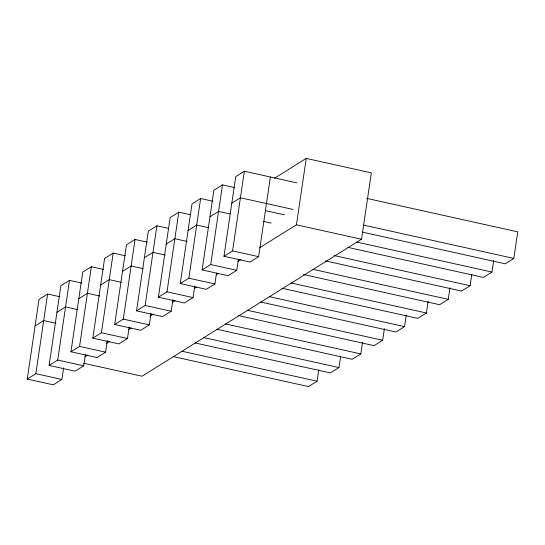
<?xml version="1.0" encoding="UTF-8"?>
<svg xmlns="http://www.w3.org/2000/svg" width="545" height="545" viewBox="0 0 545 545"><rect width="100%" height="100%" fill="white"/><g stroke="black" fill="none" stroke-linecap="round" stroke-linejoin="round"><path stroke-width="0.82" d="M63.608 367.841L61.892 379.463L53.287 384.831L27.25 379.061L39.015 299.389L47.619 294.021L59.827 296.725M27.25 379.061L35.854 373.686L47.619 294.021M85.47 354.202L83.753 365.818L75.149 371.193L49.111 365.416L60.87 285.75L69.481 280.375L81.682 283.08M49.111 365.416L57.715 360.047L69.481 280.375M107.324 340.557L105.614 352.179L97.003 357.547L70.966 351.77L82.731 272.105L91.335 266.73L103.543 269.441M70.966 351.77L79.57 346.402L91.335 266.73M129.185 326.918L127.469 338.534L118.864 343.902L92.827 338.132L104.592 258.459L113.197 253.091L125.405 255.796M92.827 338.132L101.431 332.757L113.197 253.091M151.047 313.273L149.33 324.888L140.726 330.263L114.682 324.486L126.447 244.821L135.058 239.446L147.259 242.157M114.682 324.486L123.293 319.118L135.058 239.446M172.901 299.627L171.185 311.25L162.58 316.618L136.543 310.841L148.308 231.175L156.912 225.807L168.303 228.328M136.543 310.841L145.147 305.472L156.912 225.807M194.763 285.989L193.046 297.604L184.442 302.972L158.404 297.202L170.163 217.53L178.774 212.162L190.164 214.689M158.404 297.202L167.008 291.827L178.774 212.162M216.494 273.174L214.907 283.959L206.296 289.334L180.259 283.557L192.024 203.891L200.628 198.516L212.836 201.228M180.259 283.557L188.863 278.188L200.628 198.516M238.356 259.529L236.762 270.32L228.157 275.688L202.12 269.911L213.885 190.246L222.489 184.878L234.697 187.582M202.12 269.911L210.724 264.543L222.489 184.878M270.388 177.009L258.623 256.675L250.019 262.05L223.975 256.273L235.74 176.6L244.351 171.232L296.95 182.895M223.975 256.273L232.586 250.898L244.351 171.232M259.618 247.791L296.439 224.812L306.242 158.418L371.336 172.854L361.533 239.248L142.088 376.214L83.583 363.243M173.194 356.573L308.497 386.582L317.101 381.207L318.818 369.592M195.049 342.928L330.352 372.937L338.963 367.568L340.673 355.946M216.91 329.289L352.213 359.298L360.817 353.923L362.534 342.308M238.771 315.644L374.074 345.653L382.679 340.278L384.395 328.662M260.626 302.005L395.929 332.007L404.533 326.639L406.25 315.017M281.656 288.176L417.79 318.369L426.394 312.993L428.111 301.378M303.51 274.53L439.645 304.723L448.256 299.348L449.966 287.733M325.372 260.892L461.506 291.078L470.11 285.709L471.827 274.087M348.064 247.43L483.367 277.439L491.971 272.064L493.688 260.449M362.445 232.129L505.222 263.794L513.826 258.425L517.75 231.863L366.676 198.36M35.091 325.944L43.695 320.576L55.903 323.28M56.953 312.305L65.557 306.93L77.765 309.642M78.807 298.66L87.418 293.292L99.619 295.996M100.668 285.015L109.273 279.646L121.481 282.351M122.53 271.376L131.134 266.001L143.342 268.712M144.384 257.731L152.988 252.362L165.196 255.067M166.245 244.085L174.85 238.717L187.058 241.421M188.1 230.446L196.711 225.071L208.101 227.599M209.961 216.801L218.565 211.433L229.956 213.96M231.823 203.162L240.427 197.787L293.026 209.45M274.476 178.242L306.242 158.418M84.931 356.818L87.82 355.02M106.588 343.302L109.47 341.504M128.239 329.786L131.127 327.988M149.895 316.27L153.506 314.022M172.274 302.305L175.163 300.499M194.654 288.339L196.82 286.983M216.31 274.823L218.477 273.467M237.967 261.307L240.849 259.502M363.583 225.099L513.826 258.425M265.326 210.588L284.422 214.825M296.439 224.812L361.533 239.248M263.698 221.44L271.172 223.096M356.668 242.055L491.971 272.064M333.976 255.516L470.11 285.709M232.586 250.898L258.623 256.675M312.953 269.346L448.256 299.348M210.724 264.543L236.762 270.32M291.091 282.984L426.394 312.993M188.863 278.188L214.907 283.959M269.23 296.63L404.533 326.639M167.008 291.827L193.046 297.604M247.376 310.275L382.679 340.278M145.147 305.472L171.185 311.25M225.514 323.914L360.817 353.923M123.293 319.118L149.33 324.888M203.66 337.559L338.963 367.568M101.431 332.757L127.469 338.534M181.798 351.205L317.101 381.207M79.57 346.402L105.614 352.179M57.715 360.047L83.753 365.818M35.854 373.686L61.892 379.463"/></g></svg>
